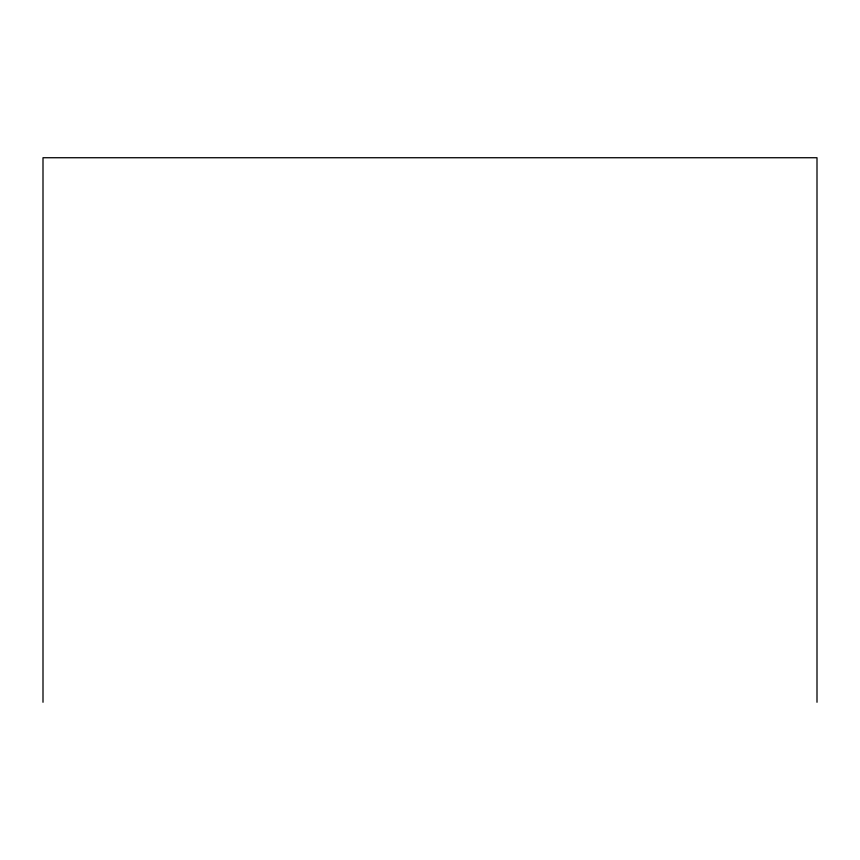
<?xml version="1.0" encoding="UTF-8"?>
<svg xmlns="http://www.w3.org/2000/svg" width="860" height="860" viewBox="0 0 860 860"><rect width="100%" height="100%" fill="white"/><g stroke="black" fill="none" stroke-linecap="round" stroke-linejoin="round"><path stroke-width="1.29" d="M817 702.265L817 157.735L43 157.735L43 702.265"/></g></svg>
